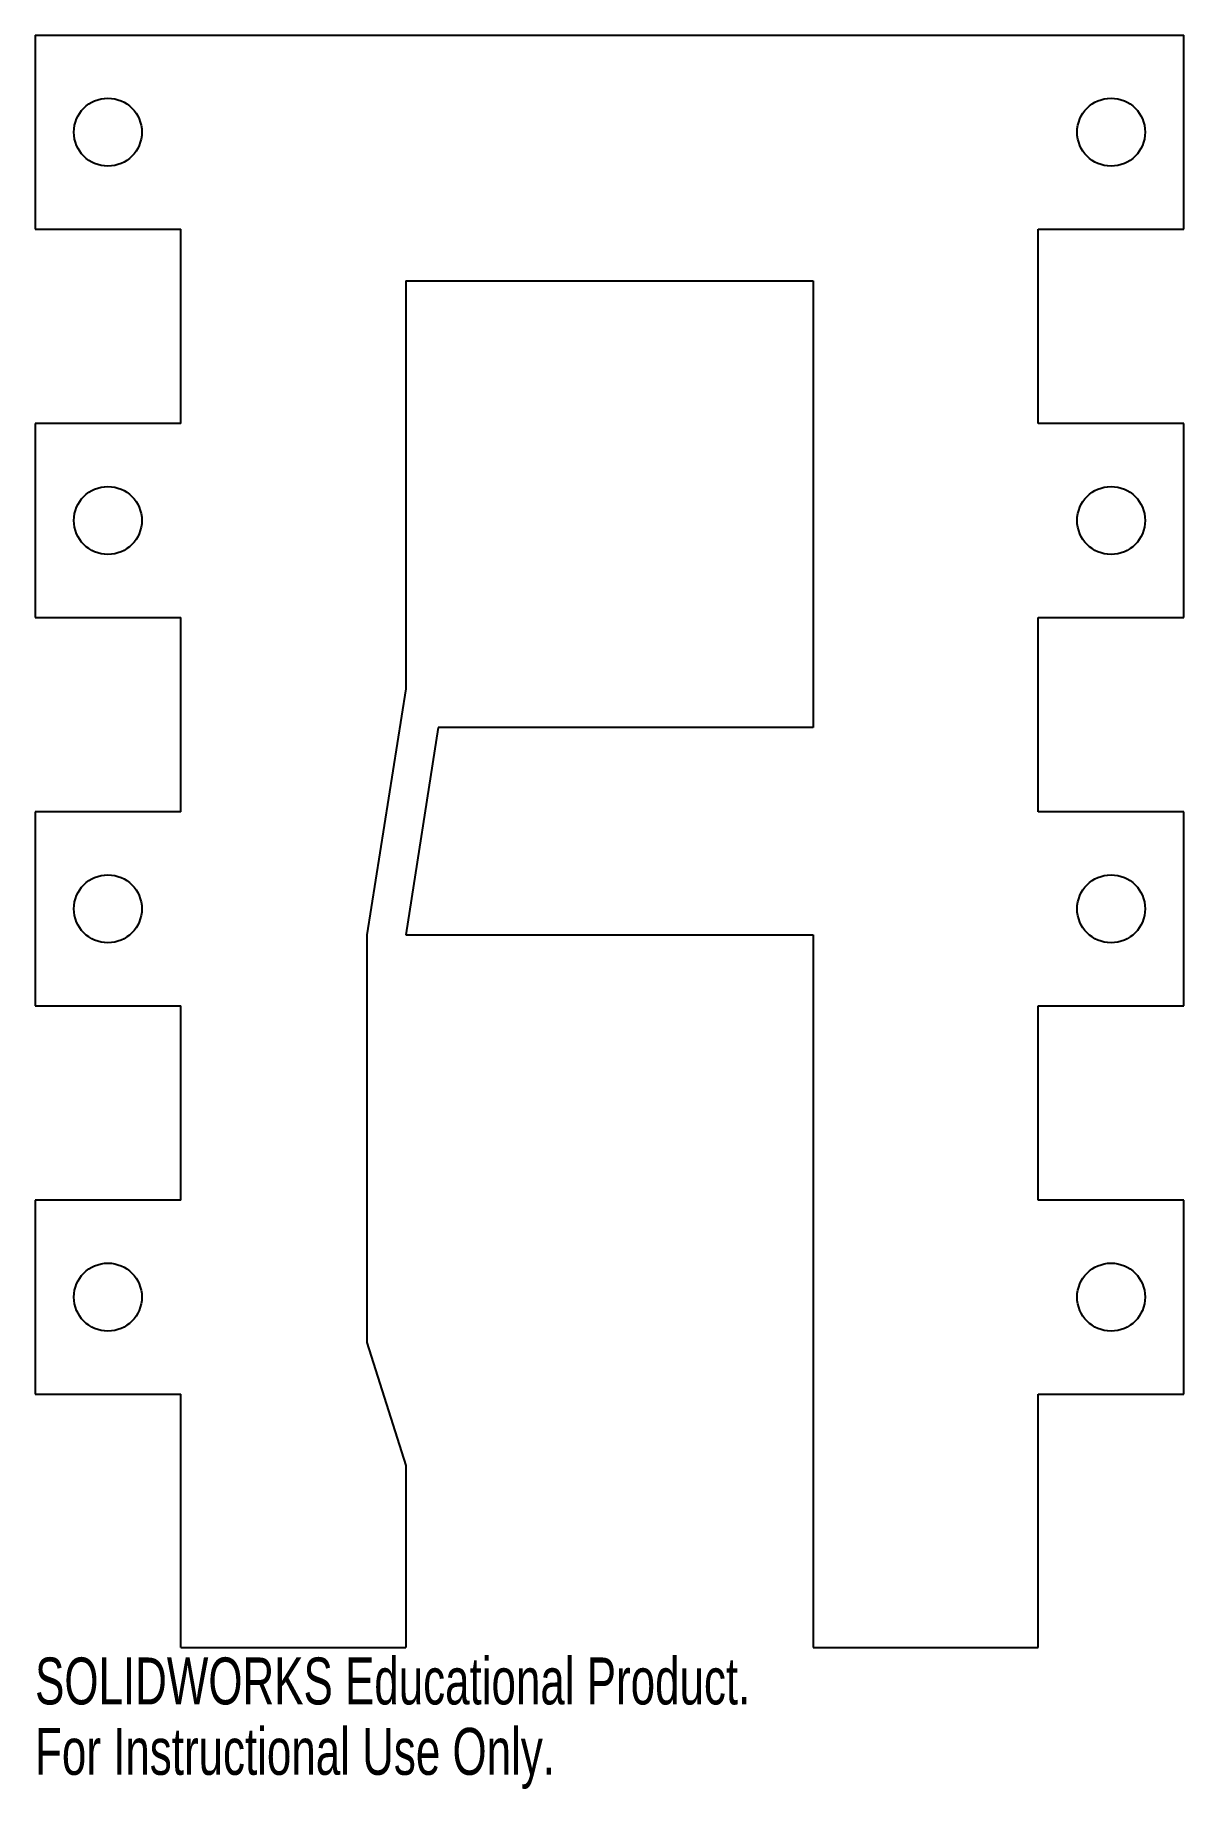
# Model space of a CAD drawing. Header units: millimetres. Extents: x -15 to 103, y -21 to 160.
import ezdxf

# ---------------------------------------------------------------- set-up
doc = ezdxf.new("R2010")
doc.units = ezdxf.units.MM
doc.styles.add('SLDTEXTSTYLE0', font='TXT', dxfattribs={"width": 0.7})

msp = doc.modelspace()

# ---------------------------------------------------------------- linework, layer by layer
at = {"color": 7, "linetype": 'Continuous', "lineweight": 25}
for p, q in [((-15, 160), (103.35, 160)), ((-15, 160), (-15, 140)), ((103.35, 140), (103.35, 160)), ((-15, 140), (0, 140)), ((0, 120), (0, 140)), ((88.35, 120), (88.35, 140)), ((88.35, 140), (103.35, 140)), ((23.18, 134.67), (23.18, 92.67)), ((23.18, 134.67), (65.17, 134.67)), ((65.17, 134.67), (65.17, 88.67)), ((0, 120), (-15, 120)), ((-15, 120), (-15, 100)), ((103.35, 120), (88.35, 120)), ((103.35, 100), (103.35, 120)), ((-15, 100), (0, 100)), ((0, 80), (0, 100)), ((88.35, 80), (88.35, 100)), ((88.35, 100), (103.35, 100)), ((23.18, 92.67), (19.18, 67.33)), ((26.54, 88.67), (23.18, 67.33)), ((65.17, 88.67), (26.54, 88.67)), ((0, 80), (-15, 80)), ((-15, 80), (-15, 60)), ((103.35, 80), (88.35, 80)), ((103.35, 60), (103.35, 80)), ((19.18, 67.33), (19.18, 25.33)), ((23.18, 67.33), (65.17, 67.33)), ((65.17, 67.33), (65.17, -6.1)), ((-15, 60), (0, 60)), ((0, 40), (0, 60)), ((88.35, 40), (88.35, 60)), ((88.35, 60), (103.35, 60)), ((0, 40), (-15, 40)), ((-15, 40), (-15, 20)), ((103.35, 40), (88.35, 40)), ((103.35, 20), (103.35, 40)), ((19.18, 25.33), (23.18, 12.67)), ((-15, 20), (0, 20)), ((0, -6.1), (0, 20)), ((88.35, -6.1), (88.35, 20)), ((88.35, 20), (103.35, 20)), ((23.18, 12.67), (23.18, -6.1)), ((0, -6.1), (23.18, -6.1)), ((65.17, -6.1), (88.35, -6.1))]:
    msp.add_line(p, q, dxfattribs=at)
for centre in [(-7.5, 150), (95.85, 150), (-7.5, 110), (95.85, 110), (-7.5, 70), (95.85, 70), (-7.5, 30), (95.85, 30)]:
    msp.add_circle(centre, 3.5, dxfattribs=at)

# ---------------------------------------------------------------- texts
at = {"color": 7, "linetype": 'Continuous', "char_height": 4.8336, "attachment_point": 1, "style": 'SLDTEXTSTYLE0'}
for s, insert in [('SOLIDWORKS Educational Product.', (-15, -7.12)), ('For Instructional Use Only.', (-15, -14.37))]:
    msp.add_mtext(s, dxfattribs=dict(at, insert=insert))

doc.saveas('drawing.dxf')
